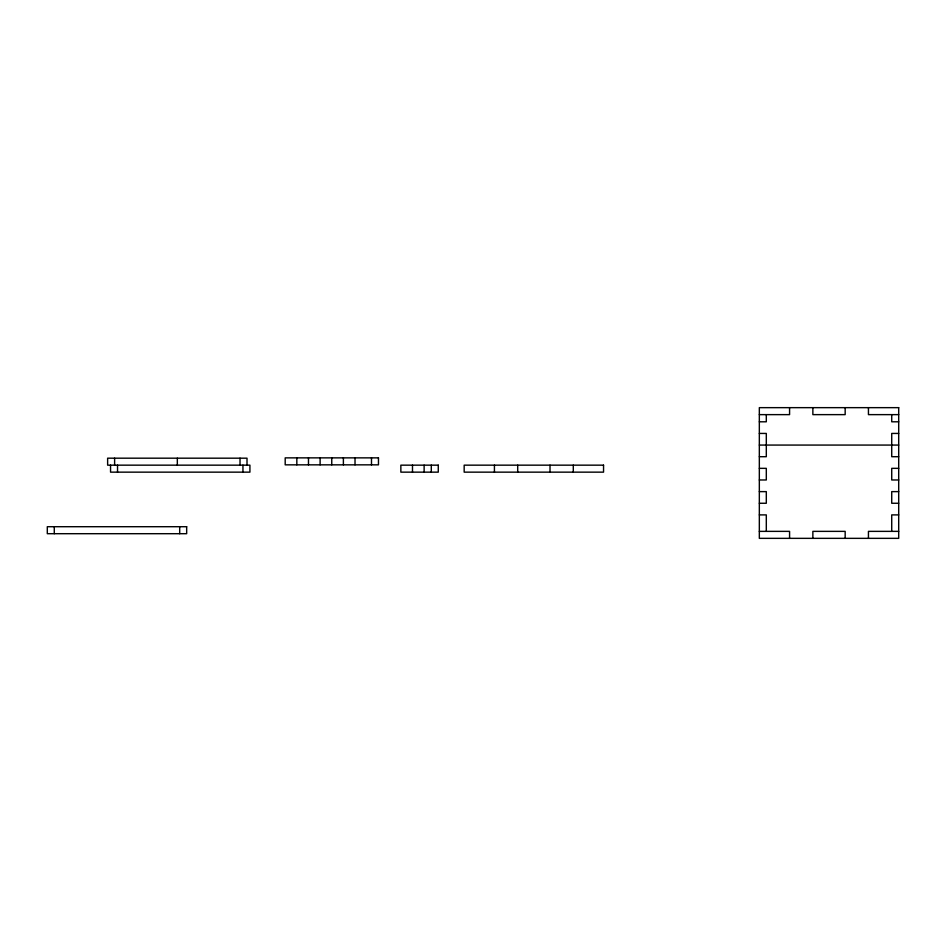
<?xml version="1.0" encoding="UTF-8"?>
<svg xmlns="http://www.w3.org/2000/svg" width="946" height="946" viewBox="0 0 946 946"><rect width="100%" height="100%" fill="white"/><g stroke="black" fill="none" stroke-linecap="round" stroke-linejoin="round"><path stroke-width="1.42" d="M759.331 414.632L789.579 414.632L789.579 407.655M898.7 414.632L868.44 414.632L868.44 407.655M759.331 421.798L766.307 421.798L766.307 414.632M898.7 421.798L891.723 421.798L891.723 414.632M759.331 433.434L766.307 433.434L766.307 456.705L759.331 456.705M898.7 433.434L891.723 433.434L891.723 456.705L898.7 456.705M759.331 445.069L898.7 445.069M759.331 468.341L766.307 468.341L766.307 479.977L759.331 479.977M898.7 468.341L891.723 468.341L891.723 479.977L898.7 479.977M759.331 491.624L766.307 491.624L766.307 503.26L759.331 503.26M898.7 491.624L891.723 491.624L891.723 503.26L898.7 503.26M759.331 514.896L766.307 514.896L766.307 531.368M898.7 514.896L891.723 514.896L891.723 531.368M759.331 531.368L789.579 531.368L789.579 538.345M898.7 531.368L868.44 531.368L868.44 538.345M845.168 407.655L845.168 414.632L812.862 414.632L812.862 407.655M845.168 538.345L845.168 531.368L812.862 531.368L812.862 538.345M573.288 465.16L573.288 472.149M550.016 465.16L550.016 472.149M517.699 465.16L517.699 472.149M494.427 465.16L494.427 472.149M431.293 465.16L431.293 472.149M424.127 465.16L424.127 472.149M412.491 465.16L412.491 472.149M371.494 457.864L371.494 464.841M355.022 457.864L355.022 464.841M343.386 457.864L343.386 464.841M331.75 457.864L331.75 464.841M320.115 457.864L320.115 464.841M308.479 457.864L308.479 464.841M296.831 457.864L296.831 464.841M247.012 465.16L247.012 458.183L107.631 458.183L107.631 465.16L249.921 465.16L249.921 472.149L110.552 472.149L110.552 465.16M242.945 465.16L242.945 472.149M240.024 458.183L240.024 465.16M179.693 526.709L179.693 533.698M177.328 458.183L177.328 465.16M117.529 465.16L117.529 472.149M114.62 458.183L114.62 465.16M54.277 526.709L54.277 533.698M898.7 407.655L759.331 407.655L759.331 538.345L898.7 538.345L898.7 407.655M378.471 457.864L285.195 457.864L285.195 464.841L378.471 464.841L378.471 457.864M438.27 465.16L400.856 465.16L400.856 472.149L438.27 472.149L438.27 465.16M603.548 465.16L464.167 465.16L464.167 472.149L603.548 472.149L603.548 465.16M186.669 526.709L47.3 526.709L47.3 533.698L186.669 533.698L186.669 526.709"/></g></svg>
